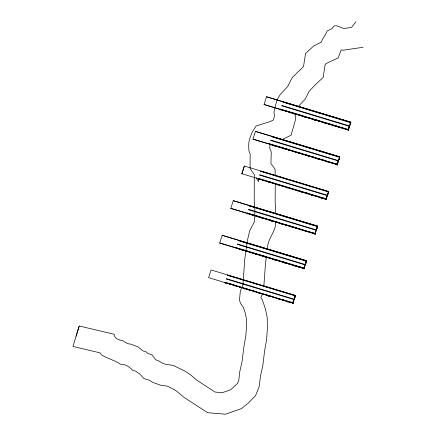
<?xml version="1.0" encoding="UTF-8"?>
<svg xmlns="http://www.w3.org/2000/svg" width="436" height="436" viewBox="0 0 436 436"><rect width="100%" height="100%" fill="white"/><g stroke="black" fill="none" stroke-linecap="round" stroke-linejoin="round"><path stroke-width="0.65" d="M275.748 213.585L275.149 201.835L275.269 183.741M263.818 286.512L265.568 262.663L266.521 256.842M275.607 221.831C276.32 231.696 267.132 238.803 267.448 248.852M249.686 205.983L249.714 205.688L249.588 206.075L317.424 226.638M271.873 136.702L271.895 136.414L271.77 136.795L339.606 157.358M219.695 243.07L222.175 235.315L306.47 260.717L304.001 268.472L219.7 243.01L304.006 268.413L303.979 268.761L303.592 268.467M222.175 235.315L306.464 260.772M230.786 208.43L233.265 200.674L317.561 226.077L315.092 233.832L230.791 208.37L315.097 233.772L315.07 234.127L314.683 233.827M293.025 302.846L225.189 282.283C224.436 283.1 226.093 283.798 225.875 282.724M225.456 282.904L225.041 282.959L225.189 282.283M233.265 200.674L317.555 226.137L317.13 226.306M227.919 275.209L227.527 274.969L227.407 275.356L295.243 295.913M229.87 284.234L230.273 284.359M244.356 166.034L241.882 173.79L244.356 166.034L328.646 191.497M236.546 248.264L236.132 248.318L236.279 247.643L304.126 268.086L304.535 267.677L304.126 267.257M234.688 285.689L235.091 285.809M238.612 240.449L238.497 240.716L306.334 261.273M240.966 249.599L241.364 249.719M239.598 287.052L239.495 287.313L239.909 287.259M243.828 242.018L243.413 242.073M252.973 139.149L255.447 131.394L339.748 156.797L337.273 164.552L252.973 139.149L337.279 164.492L337.251 164.846L336.865 164.546L338.303 160.061M315.206 233.565L247.37 213.002L247.239 213.504L315.081 233.947M241.975 279.443L242.372 279.563M247.637 213.629L247.223 213.684L247.37 213.002M255.447 131.394L339.742 156.856L339.317 157.025M245.942 250.88L246.008 251.518L246.645 251.196M246.182 251.169L245.828 251.054M244.324 288.588L244.727 288.714M252.057 214.959L252.455 215.079M250.596 252.499L251 252.618M264.063 104.509L266.538 96.759L350.838 122.156L348.369 129.912L264.063 104.509L348.369 129.857L348.342 130.206L347.939 130.086L348.119 129.743M249.141 290.044L249.545 290.163M258.733 178.989L258.314 179.043L258.461 178.362L326.308 198.805C327.403 199.459 325.403 200.211 325.932 199.018M266.538 96.759L350.833 122.216M257.033 216.24L256.859 216.583L257.273 216.529M252.008 282.468L251.594 282.523M261.197 171.288L260.783 171.343M255.414 253.954L255.818 254.074M253.959 291.493L254.362 291.613M263.546 180.439C262.298 180.052 264.118 181.534 263.965 180.259M258.281 246.373L257.867 246.427M261.687 217.858L262.091 217.984M256.423 283.798L256.826 283.918M265.611 172.618L266.015 172.743M260.232 255.403L260.559 255.916L261.082 255.654M335.453 163.702L337.388 164.285L269.552 143.727L269.562 144.627L270.271 144.474M260.635 255.523L260.221 255.578L260.325 255.316M269.824 144.349L269.404 144.403L269.552 143.727M258.935 292.779L258.761 293.123L259.18 293.068M267.966 181.768L268.363 181.888M266.505 219.313L266.908 219.433M265.301 256.624L265.034 257.027L265.453 256.973M274.239 145.679L274.642 145.798M263.595 294.398L263.998 294.518M272.783 183.224L273.181 183.343M271.415 220.676L271.312 220.938L271.726 220.883M280.915 109.709L280.495 109.763L280.648 109.087L348.489 129.53L348.898 129.121L348.604 128.718M266.461 286.823L266.047 286.877M275.65 175.643L275.23 175.697M269.868 258.308L270.271 258.428M279.056 147.128L279.46 147.248M268.413 295.848L268.81 295.968M277.601 184.673L277.999 184.793M272.331 250.607L272.734 250.727M281.52 139.433L281.923 139.553M276.141 222.213L276.544 222.338M285.329 111.038L285.733 111.158M270.876 288.152L271.279 288.272M280.065 176.972L280.468 177.098M274.685 259.758L275.089 259.878M283.874 148.583L284.196 149.096L284.675 148.927M284.272 148.703L283.858 148.758L283.961 148.491M273.388 297.134L273.214 297.477L273.628 297.423M282.577 185.954L282.403 186.297L282.817 186.243M280.958 223.668L281.362 223.788M290.147 112.488L290.55 112.613M279.661 261.039L279.727 261.676L280.37 261.355M288.85 149.864L288.676 150.207L289.09 150.153M279.907 261.333L279.547 261.219M278.048 298.753L278.446 298.873M287.231 187.578L287.635 187.698M285.776 225.118L286.18 225.238M295.428 113.665L294.949 114.118L295.368 114.063M284.479 262.494L284.305 262.837L284.724 262.783M293.51 151.483L293.908 151.608M288.643 217.542L288.229 217.597M297.832 106.368L297.417 106.422M282.866 300.202L283.264 300.322M292.049 189.028L292.452 189.148M286.784 254.962L287.188 255.082M295.973 143.787L296.376 143.907M290.687 226.48L290.578 226.747L290.997 226.693M299.783 115.393L300.181 115.513M285.733 292.627L285.313 292.681M294.916 181.452L294.502 181.507M289.139 264.112L289.537 264.232M298.328 152.938L298.725 153.058M287.678 301.658L288.005 302.17L288.528 301.903M297.03 190.309L296.856 190.652L297.27 190.597M288.082 301.777L287.667 301.832L287.842 301.489M295.412 228.023L295.815 228.142M304.601 116.843L304.998 116.968M293.957 265.562L294.387 266.096L294.823 265.709M303.233 154.3L303.467 154.9L304.006 154.535M294.355 265.688L293.94 265.742L294.115 265.393M303.543 154.508L303.189 154.393M227.396 275.47L227.521 275.089L295.363 295.532L292.883 303.402L292.485 303.282L292.747 302.878M301.685 191.933L302.088 192.053M292.883 303.402L292.916 303.053M294.071 299.57L226.235 279.013L226.36 278.626L294.196 299.189M300.23 229.472L300.633 229.592M309.418 118.298L309.816 118.418M294.965 295.412L295.352 295.706L295.379 295.357L292.91 303.113L208.61 277.65L211.084 269.955L295.374 295.412M298.774 267.017L299.172 267.137M308.05 155.75L307.947 156.017L308.361 155.963M303.096 221.897L302.682 221.951M312.285 110.722L311.865 110.777M306.503 193.382L306.906 193.502M301.238 259.316L301.641 259.442M310.427 148.142L310.824 148.262M305.14 230.835L305.031 231.102L305.445 231.047M314.323 119.66L314.22 119.922L314.634 119.867M308.966 185.687L309.369 185.807M312.776 157.292L313.179 157.412M304.115 268.205L303.805 267.933M305.162 264.93L237.326 244.373L237.451 243.986L305.287 264.548M311.32 194.832L311.642 195.344L312.171 195.083M306.039 260.946L305.44 262.695M311.724 194.952L311.304 195.006L311.484 194.663M306.443 261.066L306.47 260.717M309.865 232.377L310.263 232.497M319.054 121.203L319.452 121.322M318.46 158.889L318.024 159.276L317.593 158.742M317.997 158.862L317.582 158.917M316.296 196.118L316.122 196.462L316.541 196.407M323.866 122.652L324.27 122.772M316.253 230.295L248.416 209.732L248.542 209.345L316.378 229.908M322.411 160.192L322.814 160.317M326.733 115.077L326.319 115.131M320.956 197.737L321.359 197.857M325.278 152.616L324.864 152.671M328.777 124.015L328.673 124.276L329.087 124.222M323.419 190.042L323.823 190.161M327.229 161.647L327.632 161.767M258.45 178.482L258.33 178.864L326.161 199.486L326.188 199.132M327.343 195.655L259.507 175.092L259.633 174.711L327.469 195.268M333.502 125.557L333.905 125.677M328.515 191.998L260.679 171.435L260.804 171.054L328.64 191.611L326.161 199.486M328.624 191.786L328.651 191.437L326.183 199.192L241.882 173.73M332.047 163.097L332.45 163.217M338.32 127.007L338.723 127.127M338.434 161.015L270.603 140.452L270.723 140.07L338.559 160.628M343.137 128.457L343.541 128.576M349.53 126.375L281.694 105.812L281.814 105.43L349.65 125.988M350.419 122.211L350.806 122.511L350.838 122.156M350.697 122.718L282.866 102.155L282.986 101.773M237.015 248.291L236.285 248.547L236.497 247.877M235.554 285.831L235.015 286.201L234.781 285.602M239.555 287.144L239.936 287.673L240.323 287.079M259.197 179.011L258.761 179.398L258.357 178.978M256.918 216.414L257.305 216.943L257.731 216.452M251.463 252.646L250.738 252.902L250.951 252.237M282.572 109.785L280.637 109.202L280.512 109.589L280.942 110.117L281.367 109.627M275.105 145.826L274.462 146.147L274.489 145.45M250.008 290.191L249.572 290.572L249.169 290.153M254.003 291.504L254.39 292.027L254.777 291.433M273.65 183.365L272.92 183.621L273.132 182.957M277.645 184.679L278.032 185.202L278.419 184.613M271.372 220.769L271.759 221.297L272.178 220.807M265.093 256.864L265.48 257.387L265.916 257M258.82 292.954L259.316 293.466L259.529 292.801M295.008 113.949L295.395 114.472L295.821 113.981M282.463 186.134L282.85 186.657L283.28 186.27M288.736 150.039L289.123 150.567L289.558 150.18M264.461 294.545L263.731 294.796L263.949 294.131M281.007 223.673L281.285 224.18L281.809 223.919M268.456 295.859L268.843 296.382L269.23 295.793M288.098 187.72L287.455 188.047L287.586 187.311M273.274 297.308L273.661 297.832L274.097 297.445M296.916 190.488L297.194 190.99L297.717 190.728M290.638 226.578L291.025 227.102L291.412 226.513M284.365 262.668L284.752 263.191L285.177 262.701M278.915 298.9L278.184 299.156L278.397 298.486M314.28 119.758L314.667 120.282L315.054 119.687M308.007 155.848L308.394 156.371L308.813 155.881M302.551 192.074L301.908 192.401L301.935 191.704M305.091 230.933L305.478 231.456L305.865 230.867M292.545 303.113L293.139 303.592L293.166 302.895M328.733 124.113L329.12 124.636L329.502 124.047M316.182 196.293L316.569 196.816L317.005 196.429M322.46 160.203L322.842 160.726L323.267 160.235M332.913 163.244L332.27 163.565L332.401 162.83M347.999 129.917L348.598 130.397L348.626 129.699M270.026 144.986L269.633 147.853L271.274 151.864L270.93 163.533L275.072 169.272L275.192 175.223M76.082 336.221L79.118 326.346M236.268 247.762L236.149 248.144L303.99 268.587M249.577 206.195L249.703 205.808L317.55 226.251L315.07 234.127M292.485 303.282L293.319 300.54M326.39 197.263L327.414 194.058M348.162 129.269L349.187 126.059M303.979 268.761L306.459 260.892L239.255 240.645M337.251 164.846L339.731 156.971L339.328 156.851M348.342 130.206L350.822 122.331L282.975 101.888M262.51 293.472L260.832 297.663L262.265 299.706L265.557 309.298L267.23 317.768L267.355 329.3L266.516 340.173L264.603 350.849L262.745 366.06L260.456 376.154L259.142 386.776L255.556 395.637L247.937 403.404L241.391 408.663L225.477 414.2L207.716 412.712L184.177 397.49L177.092 391.517L173.937 389.473L167.119 386.067L160.966 385.32L153.041 382.519L149.205 380.181L144.147 378.682L139.03 373.238L137.874 372.916L135.716 371.123L132.702 370.377C129.443 366.769 125.426 363.984 120.363 364.229C114.559 360.109 107.572 358.681 101.517 354.915L100.106 352.866L72.948 346.446L79.216 325.997L114.314 334.292L114.107 335.453L116.069 338.292L119.05 339.786L122.898 340.788L127.759 343.715L130.795 344.146L138.168 346.936L142.975 350.931L145.722 351.607L148.126 353.601L151.69 354.593L155.875 359.891L158.072 360.539L162.388 363.172L165.942 364.425L173.13 365.341L184.81 371.031L190.194 374.519L196.865 380.214L215.079 392.068L222.316 392.662L230.769 389.724L237.544 383.418L238.814 380.279L239.664 372.202L242.073 361.575L243.942 346.5L245.795 336.123L246.449 327.61L246.345 318.465L245.283 313.064L243.343 307.407L240.846 303.854L239.462 300.366L240.356 290.91L242.896 285.155L244.792 259.011L247.337 240.934L249.659 230.72L254.64 221.314L254.869 209.7L254.243 201.258L254.297 174.476L250.09 168.645L250.139 153.821L248.901 150.791L248.689 146.082L248.885 142.245L249.997 137.814L252.128 132.282L256.155 125.955L270.173 121.562L273.367 120.02L274.446 116.227L273.971 112.357L274.893 107.278L277.285 99.495L279.961 94.934L287.755 86.344L292.18 77.657L303.527 66.485L305.527 53.535L313.697 45.949L321.397 42.079L322.368 39.458L325.381 34.809L327.245 30.896L331.807 28.732L334.172 25.92L336.679 25.784L343.764 28.542L351.498 27.403L355.934 21.8M285.422 110.951L285.76 111.572L286.147 110.978M290.997 112.739L290.289 112.891L290.398 112.259M299.875 115.306L300.213 115.927L300.6 115.333M252.902 215.204L252.281 215.428L252.215 214.79M305.445 117.093L304.824 117.317L304.851 116.614M229.963 284.147L230.094 284.703L230.72 284.485M266.598 219.226L266.728 219.782L267.355 219.559M298.415 152.851L298.758 153.467L299.08 152.791M319.899 121.448L319.19 121.6L319.299 120.968M276.233 222.126L276.571 222.747L276.958 222.158M245.174 288.839L244.547 289.057L244.487 288.419M312.868 157.205L313.212 157.821L313.533 157.145M334.352 125.802L333.644 125.955L333.753 125.328M274.778 259.671L274.909 260.227L275.487 260.101M327.322 161.56L327.659 162.176L327.986 161.5M296.262 228.273L295.553 228.42L295.663 227.794M289.226 264.025L289.569 264.647L289.891 263.971M310.71 232.628L310.001 232.775L310.116 232.148M298.862 266.93L299.205 267.546L299.63 267.055M303.679 268.38C303.298 269.453 305.178 268.772 304.159 268.211M298.055 106.673L305.146 99.195L309.184 91.266L314.656 85.418L323.174 77.406L325.191 64.326L327.888 62.642L338.227 57.895L341.203 49.818L343.088 50.222L363.052 47.284M279.214 146.959L279.378 147.641L279.912 147.172M293.668 151.314L293.831 152L294.365 151.526M268.124 181.599L268.287 182.281L268.821 181.812M247.397 213.335L247.67 214.038L248.057 213.449M261.851 217.689L262.123 218.392L262.51 217.804M225.216 282.615L292.899 303.227M321.114 197.568L321.387 198.271L321.773 197.677M269.671 144L269.464 144.234L337.268 164.672M324.117 122.423L324.095 123.121L324.727 122.69M338.57 126.778L338.543 127.476L339.175 127.045M343.388 128.228L343.464 128.969L343.955 128.402M292.3 188.799L292.376 189.54L292.867 188.968M306.753 193.153L306.824 193.895L307.32 193.322M255.665 253.725L255.638 254.422L256.27 253.992M270.118 258.079L270.091 258.777L270.723 258.346M282.021 139.602L291.074 135.225L295.679 119.072L295.085 114.227M309.767 118.031L309.642 118.766L310.274 118.336M337.219 164.285C336.161 164.764 337.982 165.593 337.682 164.492M241.315 249.332L241.19 250.068L241.822 249.637M300.584 229.205L300.453 229.941L301.085 229.516M315.01 232.661L315.626 233.037L314.983 233.364M315.032 233.565C313.92 234.154 316.007 234.797 315.435 233.685M283.215 299.941C282.157 300.42 283.983 301.249 283.683 300.148M337.295 163.347L337.807 163.756L337.262 164.127M328.068 193.203L328.504 192.816L328.101 192.396M305.805 261.687L306.323 262.096L305.887 262.483M350.282 123.121L350.62 123.737L349.895 123.71M326.313 197.977L326.651 198.598L325.926 198.565M305.838 262.614L306.11 263.311L305.413 263.104M293.559 113.098L295.499 113.682M298.082 114.461L301.314 115.431M311.004 118.352L312.944 118.935M315.528 119.715L318.76 120.69M329.741 123.998L331.682 124.582M334.265 125.361L337.497 126.336M347.187 129.258L348.478 129.645L348.173 129.378M280.512 109.589L348.359 130.032M271.884 136.528L339.083 156.78M280.528 147.15L283.76 148.126M286.343 148.905L289.575 149.875M299.265 152.796L301.205 153.379M305.08 154.551L307.02 155.134M312.187 156.693L314.127 157.276M318.002 158.442L319.942 159.026M322.526 159.805L325.757 160.78M268.789 181.594L272.02 182.57M287.531 187.24L289.466 187.829M300.453 191.137L302.388 191.72M304.977 192.499L308.203 193.475M323.714 198.146L326.297 198.925M257.055 216.043L260.287 217.014M269.977 219.935L271.917 220.518M275.792 221.69L277.732 222.273M288.714 225.581L290.654 226.164M293.237 226.943L296.469 227.919M311.974 232.59L313.915 233.173M245.315 250.487L248.547 251.458M258.237 254.379L260.178 254.962M262.761 255.741L265.993 256.717M276.974 260.025L278.915 260.608M281.498 261.387L284.73 262.363M294.42 265.284L296.36 265.867M298.943 266.647L302.175 267.617M227.761 283.177L230.993 284.152M233.576 284.931L236.808 285.902M246.498 288.823L248.438 289.411M251.022 290.185L254.253 291.161M265.241 294.469L267.175 295.058M269.764 295.831L272.99 296.807M282.686 299.728L284.621 300.311M287.21 301.091L290.436 302.066M350.315 124.075L350.544 124.674L349.885 124.729M338.952 158.502L339.53 158.377L339.399 157.821M328.128 193.35L328.292 194.031L327.638 193.922M316.77 227.783L317.348 227.657L317.217 227.102M294.932 296.333L295.167 296.938L294.502 296.992M294.507 297.995L295.09 297.87L294.954 297.314M293.145 301.914L293.379 302.513L292.801 302.639M338.788 159.369L339.382 159.396L339.404 158.824M316.607 228.649L317.201 228.671L317.223 228.104M256.221 177.806L258.461 181.692L258.412 178.989M286.632 225.161L286.207 225.652L285.803 225.232"/></g></svg>
